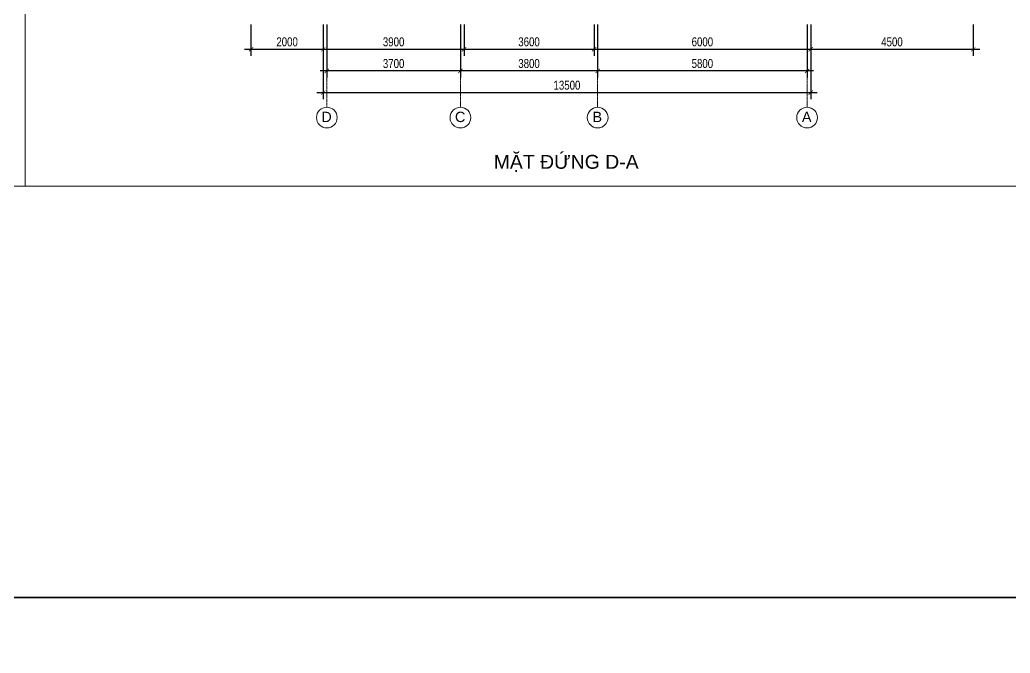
# Model space of a CAD drawing. Header units: millimetres. Extents: x 33748 to 451939, y -263262 to 62681.
# Drawn here: x 305298 to 332723, y -148372 to -130840 of the extents above; entities that cross this region are included whole.
import ezdxf
from ezdxf.enums import TextEntityAlignment as Align

# ---------------------------------------------------------------- set-up
doc = ezdxf.new("R2010")
doc.units = ezdxf.units.MM
doc.header["$PDMODE"] = 98
doc.linetypes.add('CENTER', pattern=[50.8, 31.75, -6.35, 6.35, -6.35])
doc.layers.get('Defpoints').update_dxf_attribs({"color": 202, "lineweight": 13})
for name, color, linetype, lineweight in [('-CENTER', 143, 'CENTER', 13), ('-CONCRETE', 1, 'Continuous', 35), ('-KH', 143, 'Continuous', 13), ('-TEXT', 7, 'Continuous', 15)]:
    doc.layers.add(name, color=color, linetype=linetype, lineweight=lineweight)
doc.layers.add('12. NET DIM', color=9, linetype='Continuous')
doc.styles.add('1', font='arial.ttf')
doc.styles.add('AVANH', font='', dxfattribs={"width": 0.8})
doc.styles.add('kieuchuDim', font='arial.ttf', dxfattribs={"width": 0.75})
doc.styles.get('AVANH').set_extended_font_data('.VnAvantH')
doc.dimstyles.new('C_100A3', dxfattribs={"dimscale": 100, "dimtxt": 2.5, "dimasz": 1.2, "dimexe": 1.8, "dimexo": 0, "dimgap": 0.75, "dimtad": 1, "dimdec": 0, "dimzin": 0, "dimdsep": 46, "dimtxsty": 'AVANH', "dimblk": 'ARCHTICK', "dimcen": 0, "dimdle": 1.8, "dimclrd": 256, "dimclre": 256, "dimclrt": 7, "dimadec": 0, "dimazin": 0, "dimtfac": 0.0001, "dimtdec": 0, "dimtix": 1, "dimtmove": 2, "dimatfit": 3, "dimldrblk": 'ARCHTICK', "dimfxl": 1.8, "dimtolj": 1, "dimtzin": 0, "dimarcsym": 0})

# ---------------------------------------------------------------- blocks, each defined once
blk = doc.blocks.new('_ARCHTICK')
at = {"const_width": 0.15}
blk.add_lwpolyline([(-0.5, -0.5), (0.5, 0.5)], dxfattribs=at)
blk = doc.blocks.new('*D1410')
at = {"layer": '12. NET DIM', "lineweight": -2, "transparency": 16777216}
for p, q in [((311699, -130969), (311699, -131835)), ((313699, -130969), (313699, -131835)), ((311519, -131655), (313879, -131655))]:
    blk.add_line(p, q, dxfattribs=at)
at = {"layer": 'Defpoints', "color": 0, "transparency": 16777216}
for p in [(311699, -130969), (313699, -130969), (313699, -131655)]:
    blk.add_point(p, dxfattribs=at)
at = {"layer": '12. NET DIM', "lineweight": -2, "transparency": 16777216, "xscale": 120, "yscale": 120, "zscale": 120, "rotation": 180}
blk.add_blockref('_ARCHTICK', (311699, -131655), dxfattribs=at)
at = {"layer": '12. NET DIM', "lineweight": -2, "transparency": 16777216, "xscale": 120, "yscale": 120, "zscale": 120}
blk.add_blockref('_ARCHTICK', (313699, -131655), dxfattribs=at)
at = {"layer": '12. NET DIM', "color": 7, "transparency": 16777216, "insert": (312699, -131451), "char_height": 250, "attachment_point": 5, "style": 'AVANH'}
blk.add_mtext('\\A1;2000', dxfattribs=at)
blk = doc.blocks.new('*D1411')
at = {"layer": '12. NET DIM', "lineweight": -2, "transparency": 16777216}
for p, q in [((313699, -130969), (313699, -131835)), ((317599, -130969), (317599, -131835)), ((313519, -131655), (317779, -131655))]:
    blk.add_line(p, q, dxfattribs=at)
at = {"layer": 'Defpoints', "color": 0, "transparency": 16777216}
for p in [(313699, -130969), (317599, -130969), (317599, -131655)]:
    blk.add_point(p, dxfattribs=at)
at = {"layer": '12. NET DIM', "lineweight": -2, "transparency": 16777216, "xscale": 120, "yscale": 120, "zscale": 120, "rotation": 180}
blk.add_blockref('_ARCHTICK', (313699, -131655), dxfattribs=at)
at = {"layer": '12. NET DIM', "lineweight": -2, "transparency": 16777216, "xscale": 120, "yscale": 120, "zscale": 120}
blk.add_blockref('_ARCHTICK', (317599, -131655), dxfattribs=at)
at = {"layer": '12. NET DIM', "color": 7, "transparency": 16777216, "insert": (315649, -131451), "char_height": 250, "attachment_point": 5, "style": 'AVANH'}
blk.add_mtext('\\A1;3900', dxfattribs=at)
blk = doc.blocks.new('*D1412')
at = {"layer": '12. NET DIM', "lineweight": -2, "transparency": 16777216}
for p, q in [((317599, -130969), (317599, -131835)), ((321199, -130969), (321199, -131835)), ((317419, -131655), (321379, -131655))]:
    blk.add_line(p, q, dxfattribs=at)
at = {"layer": 'Defpoints', "color": 0, "transparency": 16777216}
for p in [(317599, -130969), (321199, -130969), (321199, -131655)]:
    blk.add_point(p, dxfattribs=at)
at = {"layer": '12. NET DIM', "lineweight": -2, "transparency": 16777216, "xscale": 120, "yscale": 120, "zscale": 120, "rotation": 180}
blk.add_blockref('_ARCHTICK', (317599, -131655), dxfattribs=at)
at = {"layer": '12. NET DIM', "lineweight": -2, "transparency": 16777216, "xscale": 120, "yscale": 120, "zscale": 120}
blk.add_blockref('_ARCHTICK', (321199, -131655), dxfattribs=at)
at = {"layer": '12. NET DIM', "color": 7, "transparency": 16777216, "insert": (319399, -131451), "char_height": 250, "attachment_point": 5, "style": 'AVANH'}
blk.add_mtext('\\A1;3600', dxfattribs=at)
blk = doc.blocks.new('*D1413')
at = {"layer": '12. NET DIM', "lineweight": -2, "transparency": 16777216}
for p, q in [((321199, -130969), (321199, -131835)), ((327199, -130969), (327199, -131835)), ((321019, -131655), (327379, -131655))]:
    blk.add_line(p, q, dxfattribs=at)
at = {"layer": 'Defpoints', "color": 0, "transparency": 16777216}
for p in [(321199, -130969), (327199, -130969), (327199, -131655)]:
    blk.add_point(p, dxfattribs=at)
at = {"layer": '12. NET DIM', "lineweight": -2, "transparency": 16777216, "xscale": 120, "yscale": 120, "zscale": 120, "rotation": 180}
blk.add_blockref('_ARCHTICK', (321199, -131655), dxfattribs=at)
at = {"layer": '12. NET DIM', "lineweight": -2, "transparency": 16777216, "xscale": 120, "yscale": 120, "zscale": 120}
blk.add_blockref('_ARCHTICK', (327199, -131655), dxfattribs=at)
at = {"layer": '12. NET DIM', "color": 7, "transparency": 16777216, "insert": (324199, -131451), "char_height": 250, "attachment_point": 5, "style": 'AVANH'}
blk.add_mtext('\\A1;6000', dxfattribs=at)
blk = doc.blocks.new('*D1414')
at = {"layer": '12. NET DIM', "lineweight": -2, "transparency": 16777216}
for p, q in [((321299, -130969), (321299, -132435)), ((327099, -130969), (327099, -132435)), ((327279, -132255), (321119, -132255))]:
    blk.add_line(p, q, dxfattribs=at)
at = {"layer": 'Defpoints', "color": 0, "transparency": 16777216}
for p in [(321299, -130969), (327099, -130969), (321299, -132255)]:
    blk.add_point(p, dxfattribs=at)
at = {"layer": '12. NET DIM', "lineweight": -2, "transparency": 16777216, "xscale": 120, "yscale": 120, "zscale": 120, "rotation": 180}
blk.add_blockref('_ARCHTICK', (321299, -132255), dxfattribs=at)
at = {"layer": '12. NET DIM', "lineweight": -2, "transparency": 16777216, "xscale": 120, "yscale": 120, "zscale": 120}
blk.add_blockref('_ARCHTICK', (327099, -132255), dxfattribs=at)
at = {"layer": '12. NET DIM', "color": 7, "transparency": 16777216, "insert": (324199, -132051), "char_height": 250, "attachment_point": 5, "style": 'AVANH'}
blk.add_mtext('\\A1;5800', dxfattribs=at)
blk = doc.blocks.new('*D1415')
at = {"layer": '12. NET DIM', "lineweight": -2, "transparency": 16777216}
for p, q in [((317499, -130969), (317499, -132435)), ((321299, -130969), (321299, -132435)), ((321479, -132255), (317319, -132255))]:
    blk.add_line(p, q, dxfattribs=at)
at = {"layer": 'Defpoints', "color": 0, "transparency": 16777216}
for p in [(317499, -130969), (321299, -130969), (317499, -132255)]:
    blk.add_point(p, dxfattribs=at)
at = {"layer": '12. NET DIM', "lineweight": -2, "transparency": 16777216, "xscale": 120, "yscale": 120, "zscale": 120, "rotation": 180}
blk.add_blockref('_ARCHTICK', (317499, -132255), dxfattribs=at)
at = {"layer": '12. NET DIM', "lineweight": -2, "transparency": 16777216, "xscale": 120, "yscale": 120, "zscale": 120}
blk.add_blockref('_ARCHTICK', (321299, -132255), dxfattribs=at)
at = {"layer": '12. NET DIM', "color": 7, "transparency": 16777216, "insert": (319399, -132051), "char_height": 250, "attachment_point": 5, "style": 'AVANH'}
blk.add_mtext('\\A1;3800', dxfattribs=at)
blk = doc.blocks.new('*D1416')
at = {"layer": '12. NET DIM', "lineweight": -2, "transparency": 16777216}
for p, q in [((313799, -130969), (313799, -132435)), ((317499, -130969), (317499, -132435)), ((317679, -132255), (313619, -132255))]:
    blk.add_line(p, q, dxfattribs=at)
at = {"layer": 'Defpoints', "color": 0, "transparency": 16777216}
for p in [(313799, -130969), (317499, -130969), (313799, -132255)]:
    blk.add_point(p, dxfattribs=at)
at = {"layer": '12. NET DIM', "lineweight": -2, "transparency": 16777216, "xscale": 120, "yscale": 120, "zscale": 120, "rotation": 180}
blk.add_blockref('_ARCHTICK', (313799, -132255), dxfattribs=at)
at = {"layer": '12. NET DIM', "lineweight": -2, "transparency": 16777216, "xscale": 120, "yscale": 120, "zscale": 120}
blk.add_blockref('_ARCHTICK', (317499, -132255), dxfattribs=at)
at = {"layer": '12. NET DIM', "color": 7, "transparency": 16777216, "insert": (315649, -132051), "char_height": 250, "attachment_point": 5, "style": 'AVANH'}
blk.add_mtext('\\A1;3700', dxfattribs=at)
blk = doc.blocks.new('*D1417')
at = {"layer": '12. NET DIM', "lineweight": -2, "transparency": 16777216}
for p, q in [((327199, -130969), (327199, -131835)), ((331699, -130969), (331699, -131835)), ((327019, -131655), (331879, -131655))]:
    blk.add_line(p, q, dxfattribs=at)
at = {"layer": 'Defpoints', "color": 0, "transparency": 16777216}
for p in [(327199, -130969), (331699, -130969), (331699, -131655)]:
    blk.add_point(p, dxfattribs=at)
at = {"layer": '12. NET DIM', "lineweight": -2, "transparency": 16777216, "xscale": 120, "yscale": 120, "zscale": 120, "rotation": 180}
blk.add_blockref('_ARCHTICK', (327199, -131655), dxfattribs=at)
at = {"layer": '12. NET DIM', "lineweight": -2, "transparency": 16777216, "xscale": 120, "yscale": 120, "zscale": 120}
blk.add_blockref('_ARCHTICK', (331699, -131655), dxfattribs=at)
at = {"layer": '12. NET DIM', "color": 7, "transparency": 16777216, "insert": (329449, -131451), "char_height": 250, "attachment_point": 5, "style": 'AVANH'}
blk.add_mtext('\\A1;4500', dxfattribs=at)
blk = doc.blocks.new('*D1418')
at = {"layer": '12. NET DIM', "lineweight": -2, "transparency": 16777216}
for p, q in [((313699, -130969), (313699, -133035)), ((327199, -130969), (327199, -133035)), ((313519, -132855), (327379, -132855))]:
    blk.add_line(p, q, dxfattribs=at)
at = {"layer": 'Defpoints', "color": 0, "transparency": 16777216}
for p in [(313699, -130969), (327199, -130969), (327199, -132855)]:
    blk.add_point(p, dxfattribs=at)
at = {"layer": '12. NET DIM', "lineweight": -2, "transparency": 16777216, "xscale": 120, "yscale": 120, "zscale": 120, "rotation": 180}
blk.add_blockref('_ARCHTICK', (313699, -132855), dxfattribs=at)
at = {"layer": '12. NET DIM', "lineweight": -2, "transparency": 16777216, "xscale": 120, "yscale": 120, "zscale": 120}
blk.add_blockref('_ARCHTICK', (327199, -132855), dxfattribs=at)
at = {"layer": '12. NET DIM', "color": 7, "transparency": 16777216, "insert": (320449, -132651), "char_height": 250, "attachment_point": 5, "style": 'AVANH'}
blk.add_mtext('\\A1;13500', dxfattribs=at)

msp = doc.modelspace()

# ---------------------------------------------------------------- linework, layer by layer
at = {"layer": '-CENTER', "ltscale": 0.1}
for p, q in [((313799, -131769), (313799, -133259.5)), ((317499.3, -131769.6), (317499.3, -133260.1)), ((321299.3, -131769.6), (321299.3, -133260.1)), ((327099, -131769.6), (327099, -133260.1))]:
    msp.add_line(p, q, dxfattribs=at)
at = {"layer": '-CONCRETE', "color": 1}
for points in [[(123413.8, -94455), (451939.1, -94455), (451939.1, -146833.8), (123413.8, -146833.8)], [(123413.8, -146833.8), (451939.1, -146833.8), (451939.1, -205047.7), (123413.8, -205047.7)]]:
    msp.add_lwpolyline(points, close=True, dxfattribs=at)
at = {"layer": '-KH'}
for centre in [(313799, -133545.8), (317499.3, -133546.4), (321299.3, -133546.4), (327099, -133546.4)]:
    msp.add_circle(centre, 286.3, dxfattribs=at)
at = {"layer": 'Defpoints'}
for points in [[(273947.2, -135447.2), (305447.2, -135447.2), (305447.2, -113172.2), (273947.2, -113172.2)], [(305447.2, -135447.2), (336947.2, -135447.2), (336947.2, -113172.2), (305447.2, -113172.2)]]:
    msp.add_lwpolyline(points, close=True, dxfattribs=at)

# ---------------------------------------------------------------- texts
at = {"layer": '-TEXT', "color": 2, "style": '1'}
for s, p in [('D', (313791.4, -133526.6)), ('C', (317491.7, -133527.1)), ('B', (321287.8, -133527.1)), ('A', (327088, -133527.1))]:
    msp.add_text(s, height=286.3, dxfattribs=at).set_placement(p, align=Align.MIDDLE_CENTER)
at = {"layer": '-TEXT', "color": 4, "style": 'kieuchuDim'}
msp.add_text('MẶT ĐỨNG D-A', height=385, dxfattribs=at).set_placement((320427.3, -134963.4), align=Align.CENTER)

# ---------------------------------------------------------------- dimensions: what is measured, and where the dimension line sits
at = {"layer": '12. NET DIM'}
for base, p1, p2, picture, middle in [((313699, -131655.2), (311699, -130969.4), (313699, -130969.4), '*D1410', (312699, -131450.9)), ((317599.3, -131655.2), (313699, -130969.4), (317599.3, -130969.4), '*D1411', (315649.1, -131450.9)), ((327199, -132855.2), (313699, -130969.4), (327199, -130969.4), '*D1418', (320449, -132650.9)), ((313799, -132255.2), (317499.3, -130969.4), (313799, -130969.4), '*D1416', (315649.1, -132050.9)), ((317499.3, -132255.2), (321299.3, -130969.4), (317499.3, -130969.4), '*D1415', (319399.3, -132050.9)), ((321199.3, -131655.2), (317599.3, -130969.4), (321199.3, -130969.4), '*D1412', (319399.3, -131450.9)), ((327199, -131655.2), (321199.3, -130969.4), (327199, -130969.4), '*D1413', (324199.1, -131450.9)), ((321299.3, -132255.2), (327099, -130969.4), (321299.3, -130969.4), '*D1414', (324199.1, -132050.9)), ((331699, -131655.2), (327199, -130969.4), (331699, -130969.4), '*D1417', (329449, -131450.9))]:
    dim = msp.add_linear_dim(base=base, p1=p1, p2=p2, angle=180, dimstyle='C_100A3', dxfattribs=at)
    dim.commit()
    dim.dimension.update_dxf_attribs({"geometry": picture, "text_midpoint": middle})

doc.saveas('drawing.dxf')
